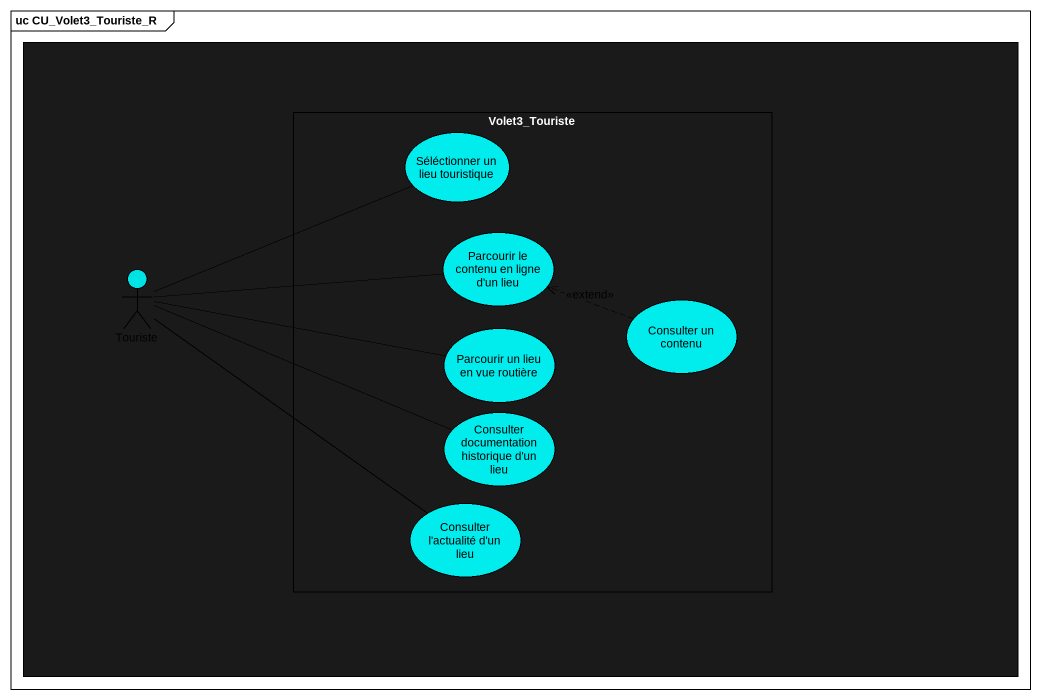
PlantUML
@startuml
mainframe uc CU_Volet3_Touriste_R
rectangle " " as rectangle1 #1A1A1A {
  rectangle Volet3_Touriste #1A1A1A {
    usecase "Séléctionner un lieu touristique" as Séléctionner_un_lieu #00ECED
    usecase "Parcourir le contenu en ligne d'un lieu" as Parcourir_le_contenu_en #00ECED
    usecase "Consulter un contenu" as Consulter_un_contenu #00ECED
    usecase "Parcourir un lieu en vue routière" as Parcourir_un_lieu_en_vue #00ECED
    usecase "Consulter documentation historique d'un lieu" as Consulter_documentation #00ECED
    usecase "Consulter l'actualité d'un lieu" as Consulter_l_actualité_d_un #00ECED
  }
  actor Touriste #00E3E4
}
Touriste -right- Séléctionner_un_lieu
Touriste -right- Parcourir_le_contenu_en
Touriste -right- Parcourir_un_lieu_en_vue
Touriste -right- Consulter_documentation
Touriste -- Consulter_l_actualité_d_un
Consulter_un_contenu .left.> Parcourir_le_contenu_en : <<extend>>
@enduml
